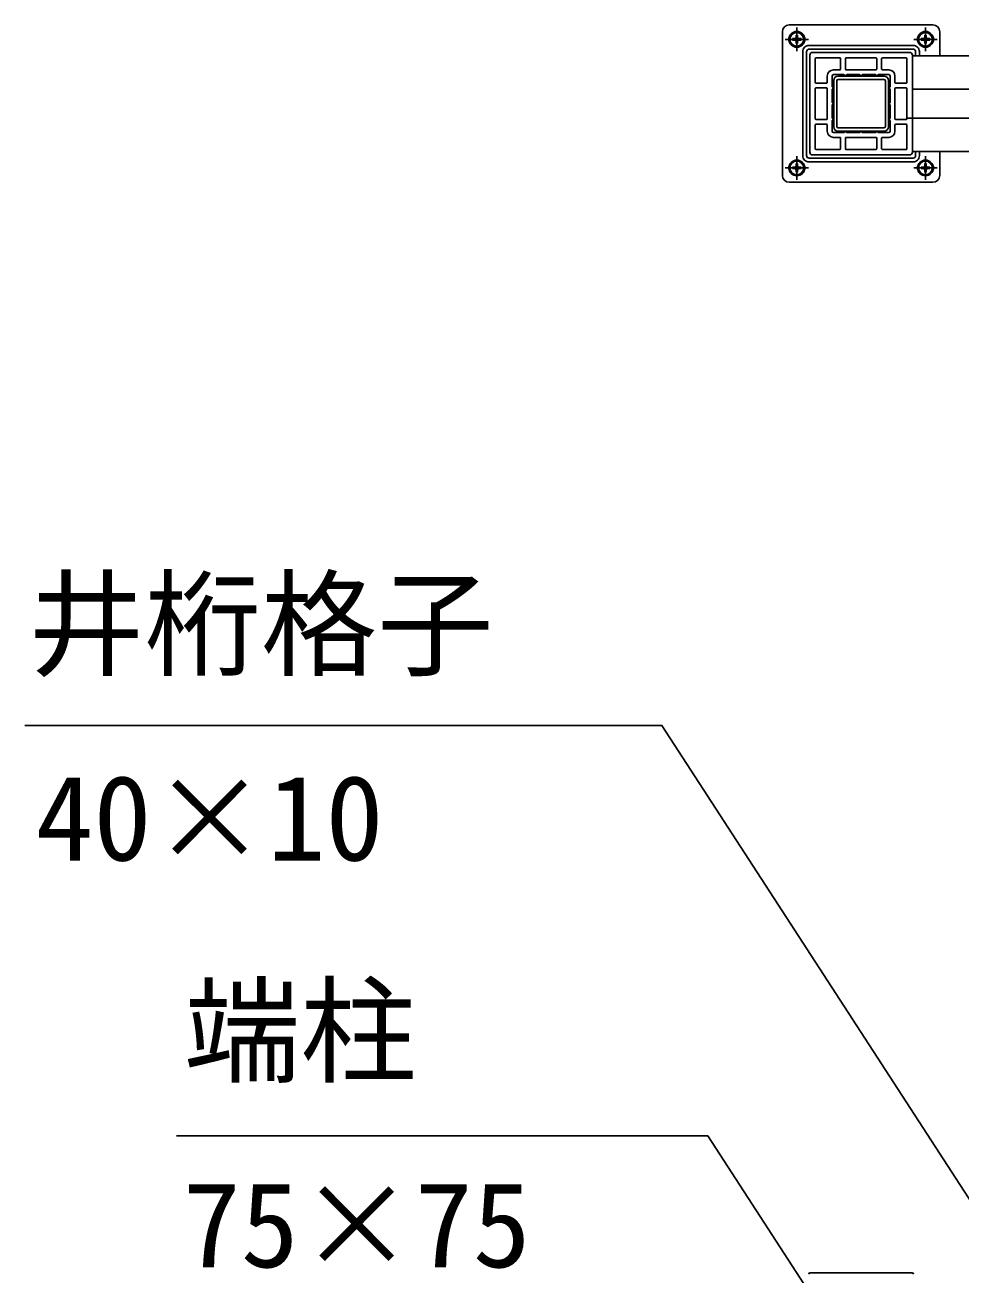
# Model space of a CAD drawing. Units: millimetres, scale not verified. Extents: x -4375 to 4375, y -6502 to 6475.
# Drawn here: x -2309 to -1625, y 1622 to 2535 of the extents above; entities that cross this region are included whole.
import ezdxf
from ezdxf.enums import TextEntityAlignment as Align

# ---------------------------------------------------------------- set-up
doc = ezdxf.new("R2010")
doc.units = ezdxf.units.MM
doc.header["$LTSCALE"] = 30
for name, color, linetype in [('0-2_YKK_13', 4, 'Continuous'), ('0-3_YKK_A1', 4, 'Continuous'), ('0-4_YKK_D', 6, 'Continuous')]:
    doc.layers.add(name, color=color, linetype=linetype)
doc.styles.add('ＭＳ ゴシック', font='')
doc.styles.get('ＭＳ ゴシック').set_extended_font_data('MS Gothic')

msp = doc.modelspace()

# ---------------------------------------------------------------- linework, layer by layer
at = {"layer": '0-2_YKK_13'}
for p, q in [((-1755, 2530.2), (-1755, 2425.2)), ((-1750.25, 2524.7), (-1747.36, 2529.7)), ((-1750, 2535.2), (-1645, 2535.2)), ((-1747.36, 2529.7), (-1741.64, 2529.7)), ((-1744.5, 2533.27), (-1744.5, 2516.13)), ((-1738.75, 2524.7), (-1741.64, 2529.7)), ((-1656.25, 2524.7), (-1653.36, 2529.7)), ((-1647.64, 2529.7), (-1653.36, 2529.7)), ((-1650.5, 2533.27), (-1650.5, 2516.13)), ((-1644.75, 2524.7), (-1647.64, 2529.7)), ((-1640, 2530.2), (-1640, 2512.7)), ((-1735.97, 2524.7), (-1753.03, 2524.7)), ((-1750.25, 2524.7), (-1747.36, 2519.7)), ((-1747.65, 2525.2), (-1746, 2525.2)), ((-1747.65, 2524.2), (-1747.65, 2525.2)), ((-1747.65, 2524.2), (-1746, 2524.2)), ((-1745, 2527.85), (-1745, 2526.2)), ((-1745, 2527.85), (-1744, 2527.85)), ((-1745, 2523.2), (-1745, 2521.55)), ((-1744, 2521.55), (-1745, 2521.55)), ((-1744, 2527.85), (-1744, 2526.2)), ((-1744, 2523.2), (-1744, 2521.55)), ((-1743, 2525.2), (-1741.35, 2525.2)), ((-1743, 2524.2), (-1741.35, 2524.2)), ((-1738.75, 2524.7), (-1741.64, 2519.7)), ((-1741.35, 2525.2), (-1741.35, 2524.2)), ((-1735.5, 2520.32), (-1659.5, 2520.32)), ((-1659.03, 2524.7), (-1641.97, 2524.7)), ((-1656.25, 2524.7), (-1653.36, 2519.7)), ((-1652, 2525.2), (-1653.65, 2525.2)), ((-1653.65, 2525.2), (-1653.65, 2524.2)), ((-1652, 2524.2), (-1653.65, 2524.2)), ((-1651, 2527.85), (-1651, 2526.2)), ((-1650, 2527.85), (-1651, 2527.85)), ((-1651, 2523.2), (-1651, 2521.55)), ((-1651, 2521.55), (-1650, 2521.55)), ((-1650, 2527.85), (-1650, 2526.2)), ((-1650, 2523.2), (-1650, 2521.55)), ((-1647.35, 2525.2), (-1649, 2525.2)), ((-1647.35, 2524.2), (-1649, 2524.2)), ((-1644.75, 2524.7), (-1647.64, 2519.7)), ((-1647.35, 2524.2), (-1647.35, 2525.2)), ((-1741.64, 2519.7), (-1747.36, 2519.7)), ((-1740.12, 2439.7), (-1740.12, 2515.7)), ((-1737.35, 2515.7), (-1737.35, 2439.7)), ((-1659.5, 2517.55), (-1735.5, 2517.55)), ((-1657.65, 2512.7), (-1657.65, 2515.7)), ((-1654.88, 2515.7), (-1654.88, 2512.7)), ((-1653.36, 2519.7), (-1647.64, 2519.7)), ((-1717.5, 2494.7), (-1717.5, 2460.7)), ((-1715.2, 2494.4), (-1715.2, 2461)), ((-1680.5, 2497.7), (-1714.5, 2497.7)), ((-1680.8, 2495.4), (-1714.2, 2495.4)), ((-1679.8, 2461), (-1679.8, 2494.4)), ((-1677.5, 2460.7), (-1677.5, 2494.7)), ((-1714.5, 2457.7), (-1680.5, 2457.7)), ((-1714.2, 2460), (-1680.8, 2460)), ((-1744.5, 2422.13), (-1744.5, 2439.27)), ((-1735.5, 2437.85), (-1659.5, 2437.85)), ((-1657.65, 2439.7), (-1657.65, 2442.7)), ((-1654.88, 2442.7), (-1654.88, 2439.7)), ((-1650.5, 2422.13), (-1650.5, 2439.27)), ((-1640, 2442.7), (-1640, 2425.2)), ((-1735.97, 2430.7), (-1753.03, 2430.7)), ((-1750.25, 2430.7), (-1747.36, 2435.7)), ((-1750.25, 2430.7), (-1747.36, 2425.7)), ((-1747.65, 2431.2), (-1746, 2431.2)), ((-1747.65, 2431.2), (-1747.65, 2430.2)), ((-1747.65, 2430.2), (-1746, 2430.2)), ((-1741.64, 2435.7), (-1747.36, 2435.7)), ((-1745, 2432.2), (-1745, 2433.85)), ((-1744, 2433.85), (-1745, 2433.85)), ((-1745, 2427.55), (-1745, 2429.2)), ((-1744, 2432.2), (-1744, 2433.85)), ((-1744, 2427.55), (-1744, 2429.2)), ((-1743, 2431.2), (-1741.35, 2431.2)), ((-1743, 2430.2), (-1741.35, 2430.2)), ((-1738.75, 2430.7), (-1741.64, 2435.7)), ((-1738.75, 2430.7), (-1741.64, 2425.7)), ((-1741.35, 2430.2), (-1741.35, 2431.2)), ((-1659.5, 2435.08), (-1735.5, 2435.08)), ((-1659.03, 2430.7), (-1641.97, 2430.7)), ((-1656.25, 2430.7), (-1653.36, 2435.7)), ((-1656.25, 2430.7), (-1653.36, 2425.7)), ((-1652, 2431.2), (-1653.65, 2431.2)), ((-1653.65, 2430.2), (-1653.65, 2431.2)), ((-1652, 2430.2), (-1653.65, 2430.2)), ((-1653.36, 2435.7), (-1647.64, 2435.7)), ((-1651, 2433.85), (-1650, 2433.85)), ((-1651, 2432.2), (-1651, 2433.85)), ((-1651, 2427.55), (-1651, 2429.2)), ((-1650, 2432.2), (-1650, 2433.85)), ((-1650, 2427.55), (-1650, 2429.2)), ((-1647.35, 2431.2), (-1649, 2431.2)), ((-1647.35, 2430.2), (-1649, 2430.2)), ((-1644.75, 2430.7), (-1647.64, 2435.7)), ((-1644.75, 2430.7), (-1647.64, 2425.7)), ((-1647.35, 2431.2), (-1647.35, 2430.2)), ((-1750, 2420.2), (-1645, 2420.2)), ((-1747.36, 2425.7), (-1741.64, 2425.7)), ((-1745, 2427.55), (-1744, 2427.55)), ((-1647.64, 2425.7), (-1653.36, 2425.7)), ((-1650, 2427.55), (-1651, 2427.55))]:
    msp.add_line(p, q, dxfattribs=at)
for centre, radius in [((-1744.5, 2524.7), 5.75), ((-1744.5, 2524.7), 5), ((-1650.5, 2524.7), 5.75), ((-1650.5, 2524.7), 5), ((-1744.5, 2430.7), 5.75), ((-1744.5, 2430.7), 5), ((-1650.5, 2430.7), 5.75), ((-1650.5, 2430.7), 5)]:
    msp.add_circle(centre, radius, dxfattribs=at)
for centre, radius, start, end in [((-1750, 2530.2), 5, 90, 180), ((-1645, 2530.2), 5, 0, 90), ((-1747, 2524.7), 3.5, 146.31949, 213.68051), ((-1746, 2526.2), 1, 270, 0), ((-1746, 2523.2), 1, 0, 90), ((-1743, 2526.2), 1, 180, 270), ((-1743, 2523.2), 1, 90, 180), ((-1735.5, 2515.7), 4.62, 90, 180.05582), ((-1742, 2524.7), 3.5, 326.31949, 33.68051), ((-1659.5, 2515.7), 4.62, 360, 90.05582), ((-1653, 2524.7), 3.5, 146.31949, 213.68051), ((-1652, 2526.2), 1, 270, 0), ((-1652, 2523.2), 1, 0, 90), ((-1649, 2526.2), 1, 180, 270), ((-1649, 2523.2), 1, 90, 180), ((-1648, 2524.7), 3.5, 326.31949, 33.68051), ((-1735.5, 2515.7), 1.85, 89.86045, 180), ((-1659.5, 2515.7), 1.85, 359.86045, 90), ((-1714.5, 2494.7), 3, 90, 180), ((-1714.2, 2494.4), 1, 90, 180), ((-1680.8, 2494.4), 1, 0, 90), ((-1680.5, 2494.7), 3, 0, 90), ((-1714.5, 2460.7), 3, 180, 270), ((-1714.2, 2461), 1, 180, 270), ((-1680.8, 2461), 1, 270, 0), ((-1680.5, 2460.7), 3, 270, 0), ((-1735.5, 2439.7), 4.62, 180, 270.05582), ((-1735.5, 2439.7), 1.85, 179.86045, 270), ((-1659.5, 2439.7), 4.62, 270, 0.05582), ((-1659.5, 2439.7), 1.85, 269.86045, 0), ((-1747, 2430.7), 3.5, 146.31949, 213.68051), ((-1746, 2432.2), 1, 270, 0), ((-1746, 2429.2), 1, 0, 90), ((-1743, 2432.2), 1, 180, 270), ((-1743, 2429.2), 1, 90, 180), ((-1742, 2430.7), 3.5, 326.31949, 33.68051), ((-1653, 2430.7), 3.5, 146.31949, 213.68051), ((-1652, 2432.2), 1, 270, 0), ((-1652, 2429.2), 1, 0, 90), ((-1649, 2432.2), 1, 180, 270), ((-1649, 2429.2), 1, 90, 180), ((-1648, 2430.7), 3.5, 326.31949, 33.68051), ((-1750, 2425.2), 5, 180, 270), ((-1645, 2425.2), 5, 270, 0)]:
    msp.add_arc(centre, radius, start, end, dxfattribs=at)
at = {"layer": '0-3_YKK_A1'}
for p, q in [((-1735, 2442.2), (-1735, 2513.2)), ((-1733, 2515.2), (-1662, 2515.2)), ((-1731, 2493.2), (-1731, 2510.7)), ((-1730.5, 2511.2), (-1713, 2511.2)), ((-1712.5, 2510.7), (-1712.5, 2502.9)), ((-1709, 2502.9), (-1709, 2510.7)), ((-1708.5, 2511.2), (-1686.5, 2511.2)), ((-1686, 2510.7), (-1686, 2502.9)), ((-1682.5, 2502.9), (-1682.5, 2510.7)), ((-1682, 2511.2), (-1664.5, 2511.2)), ((-1664, 2510.7), (-1664, 2493.2)), ((-1660, 2513.2), (-1660, 2442.2)), ((-1482, 2512.7), (-1660, 2512.7)), ((-1660, 2488.2), (-1660, 2512.7)), ((-1713, 2502.4), (-1717.7, 2502.4)), ((-1686.5, 2502.4), (-1708.5, 2502.4)), ((-1677.3, 2502.4), (-1682, 2502.4)), ((-1722.7, 2492.7), (-1730.5, 2492.7)), ((-1722.2, 2497.9), (-1722.2, 2493.2)), ((-1718.7, 2497.9), (-1718.7, 2490.29)), ((-1710.09, 2498.9), (-1717.7, 2498.9)), ((-1698.59, 2498.9), (-1707.91, 2498.9)), ((-1687.09, 2498.9), (-1696.41, 2498.9)), ((-1677.3, 2498.9), (-1684.91, 2498.9)), ((-1676.3, 2490.29), (-1676.3, 2497.9)), ((-1672.8, 2493.2), (-1672.8, 2497.9)), ((-1664.5, 2492.7), (-1672.3, 2492.7)), ((-1731, 2466.7), (-1731, 2488.7)), ((-1730.5, 2489.2), (-1722.7, 2489.2)), ((-1722.2, 2488.7), (-1722.2, 2466.7)), ((-1718.7, 2488.11), (-1718.7, 2478.79)), ((-1676.3, 2478.79), (-1676.3, 2488.11)), ((-1672.8, 2466.7), (-1672.8, 2488.7)), ((-1672.3, 2489.2), (-1664.5, 2489.2)), ((-1664, 2488.7), (-1664, 2466.7)), ((-1482, 2488.2), (-1659.49, 2488.2)), ((-1718.7, 2476.61), (-1718.7, 2467.29)), ((-1676.3, 2467.29), (-1676.3, 2476.61)), ((-1722.7, 2466.2), (-1730.5, 2466.2)), ((-1718.7, 2465.11), (-1718.7, 2457.5)), ((-1676.3, 2457.5), (-1676.3, 2465.11)), ((-1664.5, 2466.2), (-1672.3, 2466.2)), ((-1664, 2467.2), (-1660, 2467.2)), ((-1660, 2442.7), (-1660, 2467.2)), ((-1731, 2444.7), (-1731, 2462.2)), ((-1730.5, 2462.7), (-1722.7, 2462.7)), ((-1722.2, 2462.2), (-1722.2, 2457.5)), ((-1717.7, 2456.5), (-1710.09, 2456.5)), ((-1707.91, 2456.5), (-1698.59, 2456.5)), ((-1696.41, 2456.5), (-1687.09, 2456.5)), ((-1684.91, 2456.5), (-1677.3, 2456.5)), ((-1672.8, 2457.5), (-1672.8, 2462.2)), ((-1672.3, 2462.7), (-1664.5, 2462.7)), ((-1664, 2462.2), (-1664, 2444.7)), ((-1717.7, 2453), (-1713, 2453)), ((-1712.5, 2452.5), (-1712.5, 2444.7)), ((-1709, 2444.7), (-1709, 2452.5)), ((-1708.5, 2453), (-1686.5, 2453)), ((-1686, 2452.5), (-1686, 2444.7)), ((-1682.5, 2444.7), (-1682.5, 2452.5)), ((-1682, 2453), (-1677.3, 2453)), ((-1662, 2440.2), (-1733, 2440.2)), ((-1713, 2444.2), (-1730.5, 2444.2)), ((-1686.5, 2444.2), (-1708.5, 2444.2)), ((-1664.5, 2444.2), (-1682, 2444.2)), ((-1660, 2442.7), (-1482, 2442.7)), ((-1660.21, 1623.2), (-1734.79, 1623.2))]:
    msp.add_line(p, q, dxfattribs=at)
msp.add_lwpolyline([(-730.38, 2467.2), (-735.51, 2467.2), (-1660, 2467.2)], dxfattribs=at)
for centre, radius, start, end in [((-1733, 2513.2), 2, 90, 180), ((-1730.5, 2510.7), 0.5, 90, 180), ((-1713, 2510.7), 0.5, 0, 90), ((-1708.5, 2510.7), 0.5, 90, 180), ((-1686.5, 2510.7), 0.5, 0, 90), ((-1682, 2510.7), 0.5, 90, 180), ((-1664.5, 2510.7), 0.5, 0, 90), ((-1662, 2513.2), 2, 0, 90), ((-1717.7, 2497.9), 4.5, 90, 180), ((-1713, 2502.9), 0.5, 270, 0), ((-1708.5, 2502.9), 0.5, 180, 270), ((-1686.5, 2502.9), 0.5, 270, 0), ((-1682, 2502.9), 0.5, 180, 270), ((-1677.3, 2497.9), 4.5, 0, 90), ((-1730.5, 2493.2), 0.5, 180, 270), ((-1722.7, 2493.2), 0.5, 270, 0), ((-1717.7, 2497.9), 1, 90, 180), ((-1710.09, 2498.4), 0.5, 24.62432, 90), ((-1709, 2498.9), 0.7, 204.62432, 335.37568), ((-1707.91, 2498.4), 0.5, 90, 155.37568), ((-1698.59, 2498.4), 0.5, 24.62432, 90), ((-1697.5, 2498.9), 0.7, 204.62432, 335.37568), ((-1696.41, 2498.4), 0.5, 90, 155.37568), ((-1687.09, 2498.4), 0.5, 24.62432, 90), ((-1686, 2498.9), 0.7, 204.62432, 335.37568), ((-1684.91, 2498.4), 0.5, 90, 155.37568), ((-1677.3, 2497.9), 1, 0, 90), ((-1672.3, 2493.2), 0.5, 180, 270), ((-1664.5, 2493.2), 0.5, 270, 0), ((-1730.5, 2488.7), 0.5, 90, 180), ((-1722.7, 2488.7), 0.5, 0, 90), ((-1718.2, 2490.29), 0.5, 180, 245.37568), ((-1718.2, 2488.11), 0.5, 114.62432, 180), ((-1718.7, 2489.2), 0.7, 294.62432, 65.37568), ((-1676.3, 2489.2), 0.7, 114.62432, 245.37568), ((-1676.8, 2490.29), 0.5, 294.62432, 0), ((-1676.8, 2488.11), 0.5, 360, 65.37568), ((-1672.3, 2488.7), 0.5, 90, 180), ((-1664.5, 2488.7), 0.5, 0, 90), ((-1718.2, 2478.79), 0.5, 180, 245.37568), ((-1718.2, 2476.61), 0.5, 114.62432, 180), ((-1718.7, 2477.7), 0.7, 294.62432, 65.37568), ((-1676.3, 2477.7), 0.7, 114.62432, 245.37568), ((-1676.8, 2478.79), 0.5, 294.62432, 0), ((-1676.8, 2476.61), 0.5, 360, 65.37568), ((-1730.5, 2466.7), 0.5, 180, 270), ((-1722.7, 2466.7), 0.5, 270, 0), ((-1718.2, 2467.29), 0.5, 180, 245.37568), ((-1718.2, 2465.11), 0.5, 114.62432, 180), ((-1718.7, 2466.2), 0.7, 294.62432, 65.37568), ((-1676.3, 2466.2), 0.7, 114.62432, 245.37568), ((-1676.8, 2467.29), 0.5, 294.62432, 0), ((-1676.8, 2465.11), 0.5, 360, 65.37568), ((-1672.3, 2466.7), 0.5, 180, 270), ((-1664.5, 2466.7), 0.5, 270, 0), ((-1730.5, 2462.2), 0.5, 90, 180), ((-1722.7, 2462.2), 0.5, 0, 90), ((-1717.7, 2457.5), 4.5, 180, 270), ((-1717.7, 2457.5), 1, 180, 270), ((-1710.09, 2457), 0.5, 270, 335.37568), ((-1709, 2456.5), 0.7, 24.62432, 155.37568), ((-1707.91, 2457), 0.5, 204.62432, 270), ((-1698.59, 2457), 0.5, 270, 335.37568), ((-1697.5, 2456.5), 0.7, 24.62432, 155.37568), ((-1696.41, 2457), 0.5, 204.62432, 270), ((-1687.09, 2457), 0.5, 270, 335.37568), ((-1686, 2456.5), 0.7, 24.62432, 155.37568), ((-1684.91, 2457), 0.5, 204.62432, 270), ((-1677.3, 2457.5), 4.5, 270, 0), ((-1677.3, 2457.5), 1, 270, 0), ((-1672.3, 2462.2), 0.5, 90, 180), ((-1664.5, 2462.2), 0.5, 0, 90), ((-1713, 2452.5), 0.5, 0, 90), ((-1708.5, 2452.5), 0.5, 90, 180), ((-1686.5, 2452.5), 0.5, 0, 90), ((-1682, 2452.5), 0.5, 90, 180), ((-1733, 2442.2), 2, 180, 270), ((-1730.5, 2444.7), 0.5, 180, 270), ((-1713, 2444.7), 0.5, 270, 0), ((-1708.5, 2444.7), 0.5, 180, 270), ((-1686.5, 2444.7), 0.5, 270, 0), ((-1682, 2444.7), 0.5, 180, 270), ((-1664.5, 2444.7), 0.5, 270, 0), ((-1662, 2442.2), 2, 270, 0), ((-1734.79, 1622.2), 1, 90, 177), ((-1660.21, 1622.2), 1, 3, 90)]:
    msp.add_arc(centre, radius, start, end, dxfattribs=at)
at = {"layer": '0-4_YKK_D'}
for points in [[(-1449.36, 1416.82), (-1843.14, 2023.2), (-2308.59, 2023.2)], [(-1698.03, 1551.35), (-1809.63, 1723.2), (-2197.84, 1723.2)]]:
    msp.add_lwpolyline(points, dxfattribs=at)

# ---------------------------------------------------------------- texts
at = {"layer": '0-4_YKK_D', "style": 'ＭＳ ゴシック'}
for s, p in [('井桁格子', (-2306.23, 2047.46)), ('40×10', (-2300.92, 1905.8)), ('端柱', (-2192.39, 1750.16)), ('75×75', (-2193.36, 1608.49))]:
    msp.add_text(s, height=62.32, dxfattribs=at).set_placement(p, align=Align.BOTTOM_LEFT)

doc.saveas('drawing.dxf')
